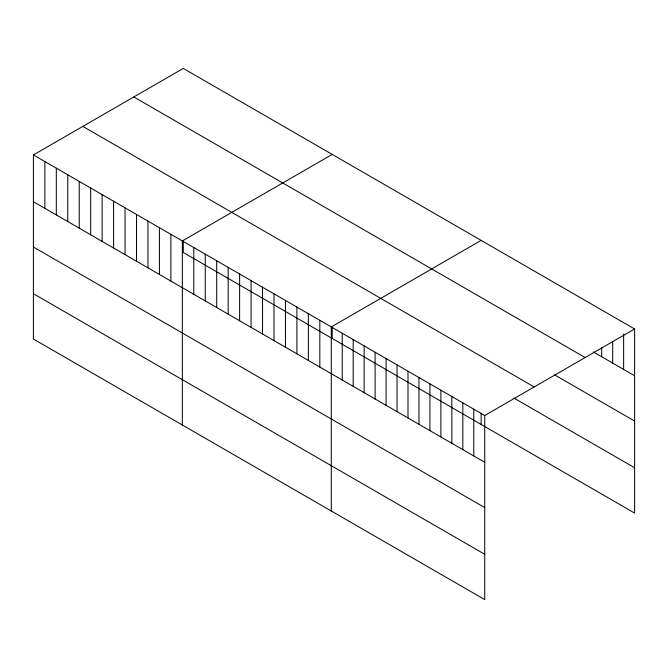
<?xml version="1.0" encoding="UTF-8"?>
<svg xmlns="http://www.w3.org/2000/svg" width="668" height="668" viewBox="0 0 668 668"><rect width="100%" height="100%" fill="white"/><g stroke="black" fill="none" stroke-linecap="round" stroke-linejoin="round"><path stroke-width="1" d="M33.4 154.943L484.726 415.513L484.726 599.588L33.4 339.018L33.4 154.943L183.274 68.412L634.6 328.982L634.6 513.057L183.274 252.487L183.274 241.156M332.213 154.4L182.339 240.931L182.339 425.007M481.152 240.388L331.278 326.919L331.278 510.995M484.726 415.513L634.6 328.982M593.284 351.894L634.6 375.742M133.817 96.969L585.143 357.539M554.498 374.815L634.6 421.057M82.857 126.386L534.183 386.956M514.034 398.136L634.6 467.742M33.4 201.703L484.726 462.273M33.4 247.01L484.726 507.588M33.4 293.703L484.726 554.273M623.636 334.084L623.636 369.412M612.681 341.264L612.681 363.083M601.718 347.41L601.718 356.762M481.152 413.133L481.152 424.464M473.771 409.183L473.771 455.943M462.807 402.854L462.807 449.614M451.844 396.525L451.844 443.285M440.888 390.204L440.888 436.955M429.925 383.875L429.925 430.626M418.961 377.545L418.961 424.305M407.998 371.216L407.998 417.976M397.042 364.887L397.042 411.647M386.079 358.557L386.079 405.317M375.115 352.228L375.115 398.988M364.16 345.907L364.16 392.659M353.197 339.578L353.197 386.329M342.233 333.248L342.233 380.009M332.213 327.145L332.213 338.476M319.822 320.306L319.822 367.066M308.365 313.693L308.365 360.444M296.909 307.071L296.909 353.831M285.453 300.458L285.453 347.218M273.989 293.845L273.989 340.605M262.532 287.232L262.532 333.992M251.076 280.618L251.076 327.378M239.62 274.005L239.62 320.757M228.164 267.392L228.164 314.144M216.708 260.77L216.708 307.531M205.251 254.157L205.251 300.917M193.795 247.544L193.795 294.304M170.883 234.318L170.883 281.078M159.427 227.704L159.427 274.456M147.97 221.083L147.97 267.843M136.514 214.47L136.514 261.23M125.058 207.857L125.058 254.617M113.593 201.243L113.593 248.003M102.137 194.63L102.137 241.39M90.681 188.017L90.681 234.769M79.225 181.404L79.225 228.155M67.769 174.782L67.769 221.542M56.312 168.169L56.312 214.929M44.856 161.556L44.856 208.316"/></g></svg>
